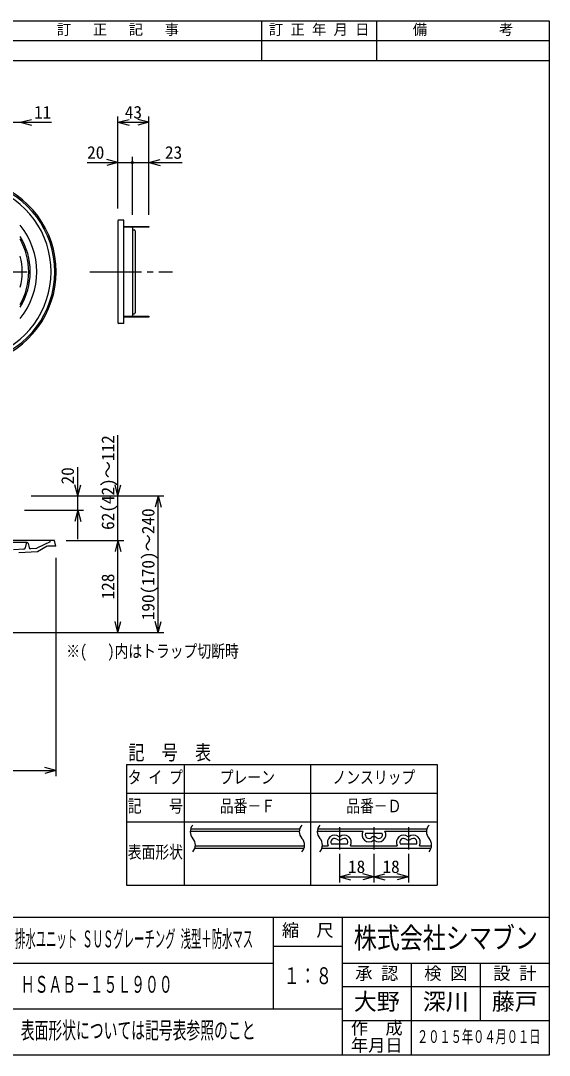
# Model space of a CAD drawing. Units: millimetres, scale not verified. Extents: x -1092 to 1092, y -744 to 696.
# Drawn here: x 357 to 1092, y -744 to 696 of the extents above; entities that cross this region are included whole.
import ezdxf
from ezdxf.enums import TextEntityAlignment as Align

# ---------------------------------------------------------------- set-up
doc = ezdxf.new("R2010")
doc.units = ezdxf.units.MM
doc.header["$LTSCALE"] = 8
doc.linetypes.add('CHAIN1', pattern=[8, 5, -1, 1, -1])
doc.linetypes.add('CHAIN2', pattern=[12, 9, -1, 1, -1])
for name, color, linetype in [('0-0_計極細', 2, 'Continuous'), ('0-1_計細線', 3, 'Continuous'), ('0-5_寸法線', 7, 'Continuous'), ('0-7_枠細線', 5, 'Continuous'), ('0-8_枠中線', 5, 'Continuous')]:
    doc.layers.add(name, color=color, linetype=linetype)
doc.styles.add('ＭＳ ゴシック', font='')
doc.styles.get('ＭＳ ゴシック').set_extended_font_data('MS Gothic')

msp = doc.modelspace()

# ---------------------------------------------------------------- hatches: boundary and pattern name
at = {"layer": '0-5_寸法線'}
msp.add_hatch(color=256, dxfattribs=at).paths.add_polyline_path([(514.404, 498.534, 1), (509.604, 498.534, 1)])

# ---------------------------------------------------------------- linework, layer by layer
at = {"layer": '0-0_計極細', "linetype": 'CHAIN2'}
for p, q in [((-549.168, 346.534), (365.861, 346.534)), ((452.761, 346.534), (567.984, 346.534))]:
    msp.add_line(p, q, dxfattribs=at)
at = {"layer": '0-1_計細線'}
for p, q in [((500.004, 418.534), (493.004, 418.534)), ((500.004, 274.534), (500.004, 418.534)), ((492.004, 417.534), (492.004, 275.534)), ((502.004, 408.534), (502.004, 409.734)), ((512.004, 408.534), (512.004, 409.734)), ((512.004, 407.534), (512.004, 285.534)), ((512.504, 405.034), (514.504, 405.034)), ((514.004, 408.534), (514.004, 409.734)), ((516.004, 408.534), (516.004, 409.734)), ((516.004, 403.534), (516.004, 289.534)), ((518.004, 408.534), (518.004, 409.734)), ((532.004, 408.534), (532.004, 409.734)), ((512.504, 288.034), (514.504, 288.034)), ((500.004, 274.534), (493.004, 274.534)), ((502.004, 283.334), (502.004, 284.534)), ((512.004, 283.334), (512.004, 284.534)), ((514.004, 283.334), (514.004, 284.534)), ((516.004, 283.334), (516.004, 284.534)), ((518.004, 283.334), (518.004, 284.534)), ((532.004, 283.334), (532.004, 284.534)), ((397.695, -27.466), (342.695, -27.466)), ((397.695, -29.466), (397.695, -27.466)), ((403.702, -27.466), (397.695, -27.466)), ((405.695, -35.466), (403.702, -27.466)), ((365.695, -30.466), (342.695, -30.466)), ((361.157, -39.433), (346.472, -40.256)), ((364.433, -31.604), (362.995, -37.882)), ((366.942, -31.623), (368.292, -37.377)), ((378.676, -38.451), (370.351, -38.917)), ((397.713, -29.446), (378.938, -38.369)), ((393.714, -35.468), (379.819, -43.395)), ((405.695, -35.466), (393.717, -35.466)), ((379.819, -43.395), (354.222, -44.829))]:
    msp.add_line(p, q, dxfattribs=at)
for points in [[(500.004, 409.734), (535.004, 409.734), (535.004, 408.534), (500.004, 408.534)], [(500.004, 284.534), (535.004, 284.534), (535.004, 283.334), (500.004, 283.334)]]:
    msp.add_lwpolyline(points, close=True, dxfattribs=at)
for centre, radius, start, end in [((493.004, 417.534), 1, 90, 180), ((511.004, 407.534), 1, 0, 90), ((512.504, 405.534), 0.5, 180, 270), ((514.504, 403.534), 1.5, 0, 90), ((512.504, 287.534), 0.5, 90, 180), ((514.504, 289.534), 1.5, 270, 360), ((493.004, 275.534), 1, 180, 270), ((511.004, 285.534), 1, 270, 360), ((361.045, -37.436), 2, 273.20791, 347.09818), ((365.907, -31.966), 1.5, 98.1445, 160.17913), ((365.482, -31.966), 1.5, 13.20109, 81.8555), ((370.239, -36.921), 2, 193.20109, 273.20791), ((378.508, -37.466), 1, 270, 295.41929)]:
    msp.add_arc(centre, radius, start, end, dxfattribs=at)
for centre, major_axis, start_param, end_param in [((275.563, 346.501), (0, 130.453), 2.15489896, 7.26874602), ((275.563, 346.501), (0, 128.446), 2.16526356, 7.2583557), ((275.563, 346.558), (0, 103.359), 4.03349483, 5.39128313)]:
    msp.add_ellipse(centre, major_axis=major_axis, ratio=0.999995, start_param=start_param, end_param=end_param, dxfattribs=at)
at = {"layer": '0-5_寸法線'}
for p, q in [((492.004, 434.534), (492.004, 562.534)), ((535.004, 425.734), (535.004, 562.534)), ((345.004, 554.534), (399.281, 554.534)), ((356.004, 554.534), (371.459, 558.675)), ((356.004, 554.534), (371.459, 550.393)), ((492.004, 554.534), (507.459, 558.675)), ((492.004, 554.534), (507.459, 550.393)), ((492.004, 554.534), (535.004, 554.534)), ((535.004, 554.534), (519.549, 558.675)), ((535.004, 554.534), (519.549, 550.393)), ((492.004, 434.534), (492.004, 506.534)), ((512.004, 425.734), (512.004, 506.534)), ((535.004, 425.734), (535.004, 506.534)), ((449.042, 498.534), (512.004, 498.534)), ((492.004, 498.534), (476.549, 502.675)), ((492.004, 498.534), (476.549, 494.393)), ((512.004, 498.534), (581.345, 498.534)), ((535.004, 498.534), (550.459, 502.675)), ((535.004, 498.534), (550.459, 494.393)), ((492.004, -27.466), (492.004, 119.279)), ((436.004, -25.466), (436.004, 74.534)), ((436.004, 34.534), (431.863, 49.989)), ((436.004, 34.534), (440.145, 49.989)), ((492.004, 34.534), (487.863, 49.989)), ((492.004, 34.534), (496.145, 49.989)), ((371.004, 34.534), (556.004, 34.534)), ((372.004, 34.534), (444.004, 34.534)), ((372.004, 34.534), (500.004, 34.534)), ((548.004, 34.534), (543.863, 19.079)), ((548.004, 34.534), (552.145, 19.079)), ((548.004, -155.466), (548.004, 34.534)), ((362.004, 14.534), (444.004, 14.534)), ((436.004, 14.534), (431.863, -0.921)), ((436.004, 14.534), (440.145, -0.921)), ((419.702, -27.466), (500.004, -27.466)), ((492.004, -27.466), (487.863, -42.921)), ((492.004, -27.466), (496.145, -42.921)), ((492.004, -155.466), (492.004, -27.466)), ((405.695, -51.466), (405.695, -355.466)), ((492.004, -155.466), (487.863, -140.011)), ((492.004, -155.466), (496.145, -140.011)), ((548.004, -155.466), (543.863, -140.011)), ((548.004, -155.466), (552.145, -140.011)), ((328.84, -155.466), (500.004, -155.466)), ((328.84, -155.466), (556.004, -155.466)), ((405.695, -347.466), (390.24, -343.325)), ((145.695, -347.466), (405.695, -347.466)), ((405.695, -347.466), (390.24, -351.607))]:
    msp.add_line(p, q, dxfattribs=at)
for centre, major_axis, start_param, end_param in [((275.563, 346.501), (0, 123.428), 2.19300878, 7.23053978), ((275.563, 346.558), (0, 92.32), 4.19543868, 5.22529666), ((275.563, 346.558), (0, 94.327), 4.16288298, 5.26189499), ((275.563, 346.558), (0, 83.289), 4.45011145, 4.97466651)]:
    msp.add_ellipse(centre, major_axis=major_axis, ratio=0.999995, start_param=start_param, end_param=end_param, dxfattribs=at)
at = {"layer": '0-7_枠細線'}
for p, q in [((692, 640), (692, 696)), ((852, 640), (852, 696)), ((1092, 668), (236, 668)), ((1092, 640), (236, 640)), ((503.954, -339.127), (935.954, -339.127)), ((503.954, -339.127), (503.954, -507.127)), ((583.954, -339.127), (583.954, -507.127)), ((759.954, -339.127), (759.954, -507.127)), ((935.954, -339.127), (935.954, -507.127)), ((503.954, -379.127), (935.954, -379.127)), ((503.954, -419.127), (935.954, -419.127)), ((593.062, -428.856), (744.871, -428.856)), ((769.862, -428.856), (921.671, -428.856)), ((592.476, -432.056), (744.285, -432.056)), ((769.276, -432.056), (832.576, -432.056)), ((836.4, -434.723), (859.509, -434.723)), ((863.333, -432.056), (921.085, -432.056)), ((599.038, -455.523), (750.847, -455.523)), ((599.624, -452.323), (751.433, -452.323)), ((775.839, -455.523), (927.647, -455.523)), ((776.425, -452.323), (784.576, -452.323)), ((788.4, -449.656), (811.509, -449.656)), ((815.333, -452.323), (880.576, -452.323)), ((884.4, -449.656), (907.509, -449.656)), ((911.333, -452.323), (928.233, -452.323)), ((799.954, -463.523), (799.954, -503.523)), ((847.954, -463.523), (847.954, -503.523)), ((895.954, -463.523), (895.954, -503.523)), ((799.954, -495.523), (815.409, -491.382)), ((799.954, -495.523), (815.409, -499.664)), ((799.954, -495.523), (847.954, -495.523)), ((847.954, -495.523), (832.5, -491.382)), ((847.954, -495.523), (832.5, -499.664)), ((847.954, -495.523), (863.409, -491.382)), ((847.954, -495.523), (863.409, -499.664)), ((847.954, -495.523), (895.954, -495.523)), ((895.954, -495.523), (880.5, -491.382)), ((895.954, -495.523), (880.5, -499.664)), ((503.954, -507.127), (935.954, -507.127)), ((708, -552), (708, -680)), ((804, -552), (804, -744)), ((708, -592), (804, -592)), ((708, -616), (292, -616)), ((1092, -616), (804, -616)), ((900, -616), (900, -744)), ((996, -616), (996, -696)), ((804, -648), (1092, -648)), ((804, -680), (292, -680)), ((1092, -696), (804, -696))]:
    msp.add_line(p, q, dxfattribs=at)
at = {"layer": '0-7_枠細線', "linetype": 'CHAIN1'}
for p, q in [((799.954, -426.616), (799.954, -457.573)), ((847.954, -426.616), (847.954, -457.573)), ((895.954, -426.616), (895.954, -457.573))]:
    msp.add_line(p, q, dxfattribs=at)
at = {"layer": '0-7_枠細線'}
for centre, radius, start, end in [((606.193, -432.915), 13.745, 137.56163, 222.43837), ((758.002, -432.915), 13.745, 137.56163, 222.43837), ((782.994, -432.915), 13.745, 137.56163, 222.43837), ((934.803, -432.915), 13.745, 137.56163, 222.43837), ((585.906, -451.464), 13.745, 317.56163, 42.43837), ((737.715, -451.464), 13.745, 317.56163, 42.43837), ((762.707, -451.464), 13.745, 317.56163, 42.43837), ((793.288, -447.523), 9.947, 51.31781, 208.85363), ((793.288, -447.523), 5.333, 51.31781, 203.57818), ((799.954, -439.196), 5.333, 231.31781, 308.68219), ((799.954, -439.196), 0.72, 231.31781, 308.68219), ((806.621, -447.523), 9.947, 331.14637, 128.68219), ((806.621, -447.523), 5.333, 336.42182, 128.68219), ((841.288, -436.856), 9.947, 151.14637, 308.68219), ((841.288, -436.856), 5.333, 156.42182, 308.68219), ((847.954, -445.183), 5.333, 51.31781, 128.68219), ((847.954, -445.183), 0.72, 51.31781, 128.68219), ((854.621, -436.856), 9.947, 231.31781, 28.85363), ((854.621, -436.856), 5.333, 231.31781, 23.57818), ((889.288, -447.523), 9.947, 51.31781, 208.85363), ((889.288, -447.523), 5.333, 51.31781, 203.57818), ((895.954, -439.196), 5.333, 231.31781, 308.68219), ((895.954, -439.196), 0.72, 231.31781, 308.68219), ((902.621, -447.523), 9.947, 331.14637, 128.68219), ((902.621, -447.523), 5.333, 336.42182, 128.68219), ((914.516, -451.464), 13.745, 317.56163, 42.43837)]:
    msp.add_arc(centre, radius, start, end, dxfattribs=at)
at = {"layer": '0-8_枠中線'}
msp.add_lwpolyline([(-1092, -744), (-1092, 696), (1092, 696), (1092, -744)], close=True, dxfattribs=at)
msp.add_lwpolyline([(1092, -552), (292, -552), (292, -744)], dxfattribs=at)

# ---------------------------------------------------------------- texts
at = {"layer": '0-5_寸法線', "style": 'ＭＳ ゴシック'}
for s, p in [('11', (375.281, 554.534)), ('43', (501.504, 554.534)), ('20', (449.042, 498.534)), ('23', (557.345, 498.534))]:
    msp.add_text(s, height=17.6, dxfattribs=at).set_placement(p, align=Align.BOTTOM_LEFT)
for s, p in [('62(42)～112', (492.004, -12.721)), ('20', (436.004, 50.545)), ('190(170)～240', (548.004, -138.466)), ('128', (492.004, -109.466))]:
    msp.add_text(s, height=17.6, rotation=90, dxfattribs=at).set_placement(p, align=Align.BOTTOM_LEFT)
at = {"layer": '0-5_寸法線', "style": 'ＭＳ ゴシック', "width": 0.8}
msp.add_text('※(\u3000 )内はトラップ切断時', height=17.6, dxfattribs=at).set_placement((420.009, -195.604), align=Align.BOTTOM_LEFT)
at = {"layer": '0-7_枠細線', "style": 'ＭＳ ゴシック'}
for s, height, p in [('訂\u3000 正\u3000 記\u3000 事', 14.66, (407, 672)), ('訂 正 年 月 日', 14.66, (702, 672)), ('備\u3000\u3000\u3000\u3000\u3000考', 14.66, (902, 672)), ('18', 17.6, (811.954, -495.523)), ('18', 17.6, (859.954, -495.523)), ('縮\u3000尺', 17.6, (720, -584)), ('検 図', 17.6, (918, -644)), ('設 計', 17.6, (1014, -644)), ('承 認', 17.6, (822, -644)), ('大野', 23.46, (820, -688)), ('深川', 23.46, (916, -688)), ('藤戸', 23.46, (1012, -688)), ('作\u3000成', 17.6, (816, -720)), ('年月日', 17.6, (816, -744))]:
    msp.add_text(s, height=height, dxfattribs=at).set_placement(p, align=Align.BOTTOM_LEFT)
for s, height, width, p in [('タ イ プ', 17.6, 0.8, (505.554, -371.127)), ('プレーン', 17.6, 0.8, (633.554, -371.127)), ('ノンスリップ', 17.6, 0.8, (790.354, -371.127)), ('記\u3000\u3000号', 17.6, 0.8, (505.554, -411.127)), ('品番－Ｆ', 17.6, 0.8, (633.554, -411.127)), ('品番－Ｄ', 17.6, 0.8, (809.554, -411.127)), ('表面形状', 17.6, 0.8, (505.554, -475.127)), ('株式会社シマブン', 29.33, 0.8, (820, -604)), ('排水ユニット ＳＵＳグレーチング 浅型＋防水マス', 23.46, 0.45, (348.8, -600.751)), ('ＨＳＡＢ－１５Ｌ９００', 23.46, 0.6, (356.8, -664)), ('１：８', 23.46, 0.7, (722.4, -652)), ('表面形状については記号表参照のこと', 23.46, 0.6, (356.8, -728)), ('２０１５年０４月０１日', 17.6, 0.65, (908, -732))]:
    msp.add_text(s, height=height, dxfattribs=dict(at, width=width)).set_placement(p, align=Align.BOTTOM_LEFT)
at = {"layer": '0-7_枠細線', "insert": (506.449, -335.127), "char_height": 20.53, "attachment_point": 7, "style": 'ＭＳ ゴシック'}
msp.add_mtext('\\T2.07;\\W0.8;記号表', dxfattribs=at)

doc.saveas('drawing.dxf')
